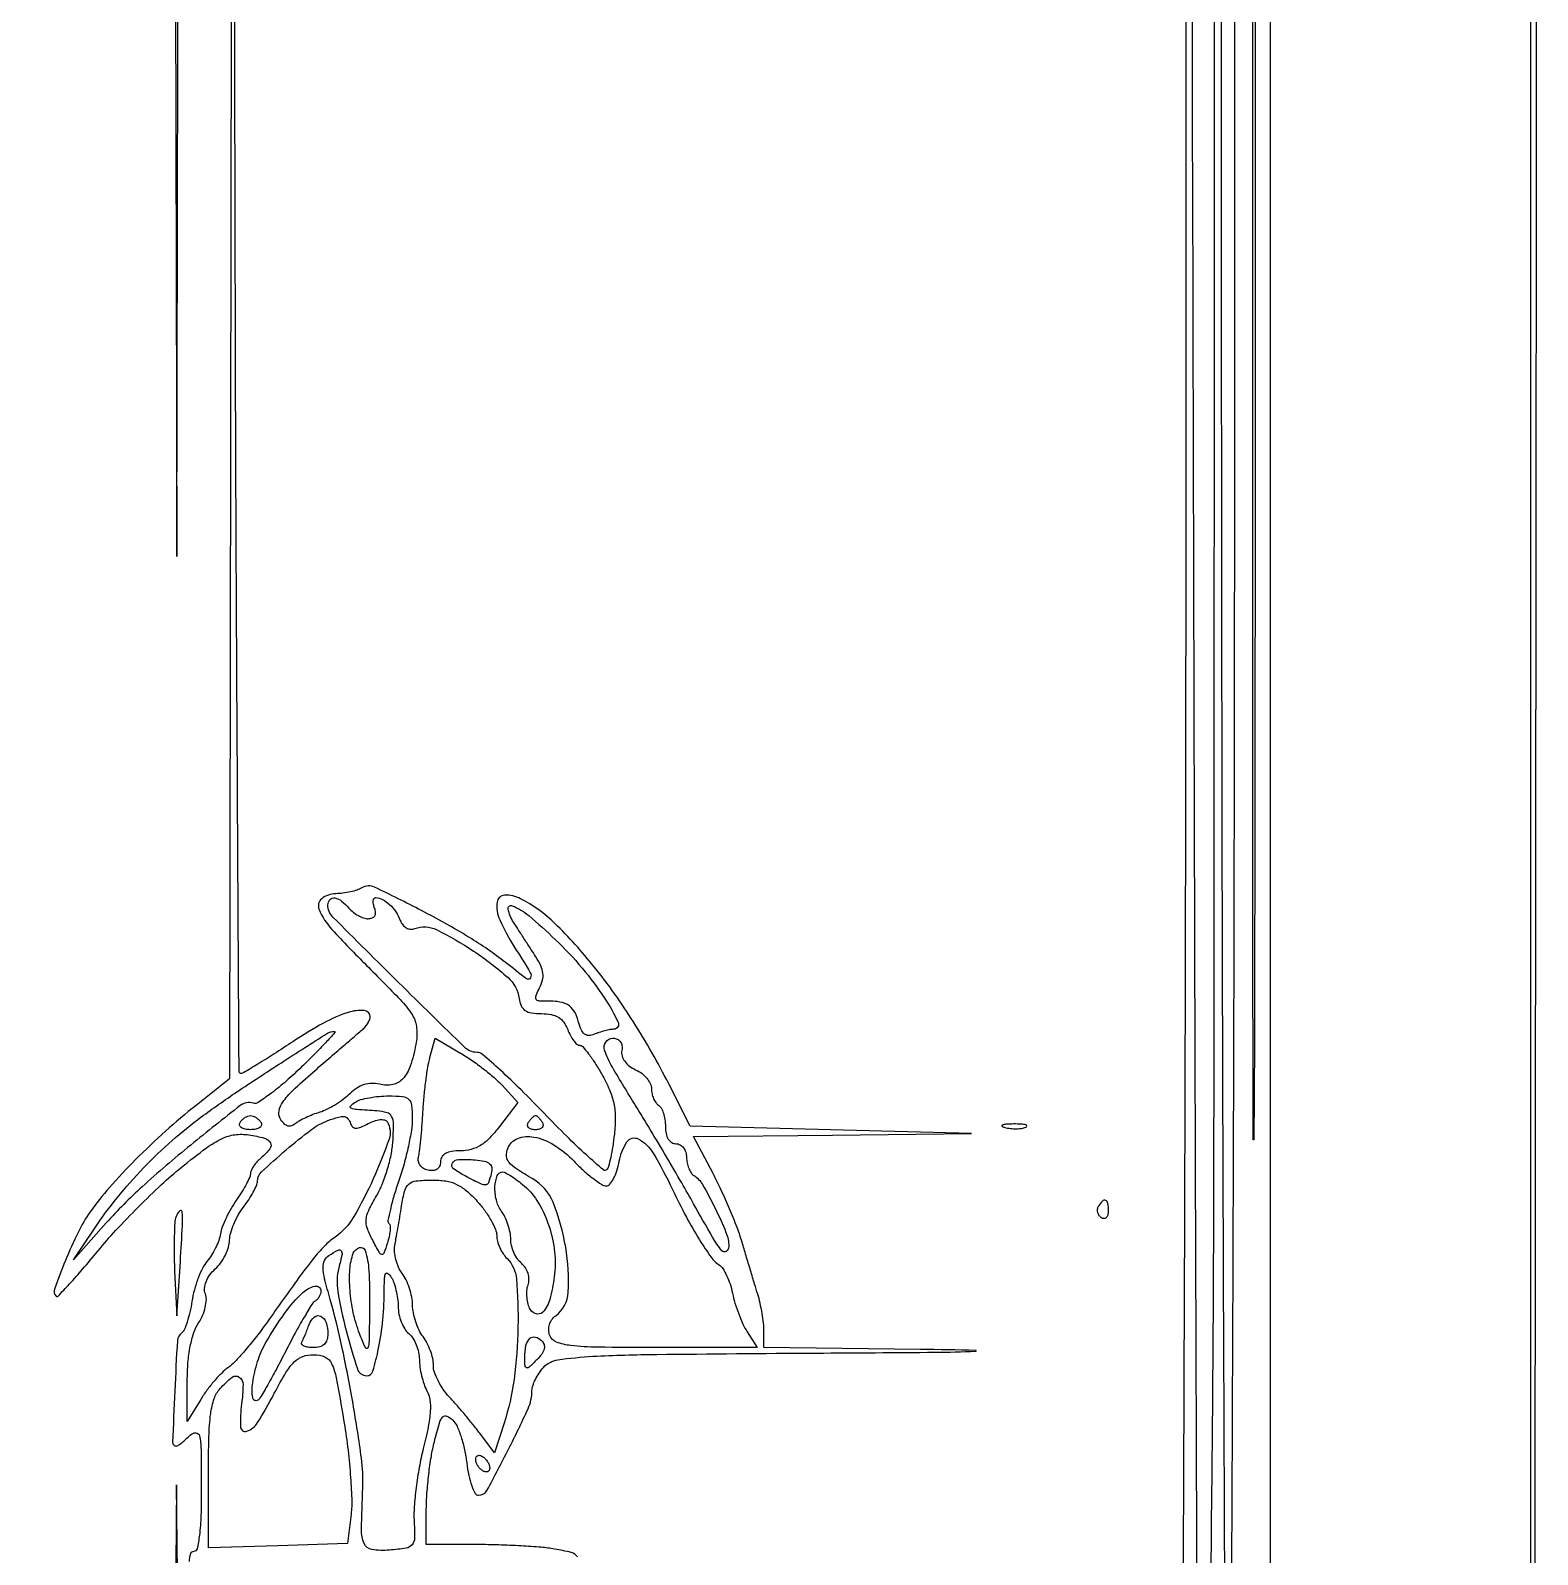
# Model space of a CAD drawing. Header units: inches. Extents: x -279 to 561, y -345 to 342.
# Drawn here: x -214.607 to -213.499, y -305.622 to -304.5 of the extents above; entities that cross this region are included whole.
import ezdxf

# ---------------------------------------------------------------- set-up
doc = ezdxf.new("R2010")
doc.units = ezdxf.units.IN
doc.header["$LTSCALE"] = 0.5
doc.header["$MEASUREMENT"] = 0

msp = doc.modelspace()

# ---------------------------------------------------------------- linework, layer by layer
msp.add_line((-213.5, -305), (-213.4989, -303.4107))
for points in [[(-215.2446, -303.5245), (-213.7368, -303.5245), (-213.7368, -304.6392, -0.000223), (-213.7371, -305.3107, -0.002383), (-213.7387, -305.5837, -0.001447), (-213.7409, -305.7496, -0.66655), (-213.7484, -305.7526, -0.194955), (-213.749, -305.7513, -0.000002), (-213.7501, -305.4288, -0.000179), (-213.7512, -305.0737, -0.000107), (-213.7523, -304.6521), (-213.7549, -303.553), (-215.2446, -303.553)], [(-215.9352, -303.6435), (-215.2188, -303.6435), (-214.5024, -303.6435), (-214.5011, -304.2655), (-214.4998, -304.8875), (-214.4985, -304.2654), (-214.4972, -303.6433), (-214.1563, -303.6447, 0.001064), (-214.0257, -303.645, 0.001794), (-213.9162, -303.6445, 0.000153), (-213.8187, -303.6438, 0.584751), (-213.8178, -303.6422, 0.259143), (-213.8207, -303.6406, 0.000015), (-214.1381, -303.6397, 0.000557), (-214.4888, -303.6392, 0.000335), (-214.9048, -303.6393, 0.000169), (-215.3191, -303.6397, 0.000293), (-215.6637, -303.6405, 0.000043), (-215.9649, -303.6413, 0.960025)], [(-213.7575, -303.5556), (-213.7575, -304.6418, -0.000347), (-213.7578, -305.0583, -0.000579), (-213.7587, -305.409, -0.000014), (-213.7599, -305.7264, -0.413114)], [(-214.2049, -305.6234, 0.172855), (-214.2097, -305.6201, 0.023481), (-214.2218, -305.6176, 0.020037), (-214.2317, -305.6163, 0.006596), (-214.2465, -305.6153, 0.006558), (-214.2629, -305.6146, 0.007384), (-214.2787, -305.6143), (-214.3162, -305.6142), (-214.3162, -305.5881, -0.018136), (-214.3157, -305.5764, -0.011435), (-214.3144, -305.5627, -0.011479), (-214.3125, -305.5494, -0.020624), (-214.3103, -305.5386, -0.009009), (-214.3066, -305.5251, -0.106905), (-214.3041, -305.5204, -0.335901), (-214.3011, -305.5198, -0.088037), (-214.2968, -305.5228, -0.090642), (-214.2936, -305.5273, -0.026759), (-214.2906, -305.5352, -0.025905), (-214.288, -305.5446, -0.025247), (-214.2865, -305.5542, 0.023446), (-214.285, -305.5634, 0.036101), (-214.2828, -305.571, 0.040287), (-214.2803, -305.5766, 0.271218), (-214.2778, -305.578, 0.275057), (-214.2716, -305.5744, 0.006716), (-214.2557, -305.5441, 0.01098), (-214.2414, -305.5144, 0.108344), (-214.2385, -305.5009, -0.085244), (-214.2379, -305.4974, -0.033598), (-214.236, -305.4929, -0.032042), (-214.2333, -305.4882, -0.034589), (-214.23, -305.484, -0.174222), (-214.2194, -305.4784, -0.023053), (-214.1937, -305.4758, -0.010743), (-214.1467, -305.4744, -0.000977), (-214.0296, -305.4734, 0.000438), (-213.9422, -305.4728, 0.006752), (-213.9121, -305.4721, 0.971195), (-213.9121, -305.4715, 0.002623), (-213.9528, -305.4707), (-214.0679, -305.4692), (-214.0679, -305.4572, 0.028248), (-214.0682, -305.4515, 0.013583), (-214.0692, -305.4442, 0.013421), (-214.0707, -305.4367, 0.018696), (-214.0724, -305.4301, -0.000609), (-214.0747, -305.4227, -0.000246), (-214.0777, -305.4127, -0.000243), (-214.081, -305.4018, -0.000308), (-214.084, -305.3918, 0.018527), (-214.0876, -305.381, 0.009043), (-214.0931, -305.3674, 0.008957), (-214.0993, -305.3535, 0.012815), (-214.1053, -305.3414), (-214.1197, -305.3142), (-214.0175, -305.3131), (-213.9153, -305.312), (-214.0187, -305.3092), (-214.1221, -305.3065), (-214.1379, -305.2754, 0.023649), (-214.1638, -305.2298, 0.027659), (-214.1927, -305.1893, 0.030189), (-214.2216, -305.1574, 0.075925), (-214.2469, -305.1392, 0.126254), (-214.2586, -305.1365, 0.368566), (-214.2642, -305.1417, 0.140487), (-214.2622, -305.1548, 0.033217), (-214.2515, -305.1746, -0.004268), (-214.2397, -305.1936, -0.2708), (-214.2396, -305.1974, -0.452524), (-214.2424, -305.198, -0.006139), (-214.258, -305.1861, 0.030034), (-214.2849, -305.1674, 0.016729), (-214.3197, -305.1479, 0.00865), (-214.3543, -305.1307, 0.254633), (-214.3637, -305.1312, -0.059758), (-214.3671, -305.1328, -0.02366), (-214.372, -305.1341, -0.023011), (-214.3775, -305.1351, -0.026719), (-214.3828, -305.1355, 0.164415), (-214.3931, -305.1392, 0.337827), (-214.3951, -305.1471, 0.084471), (-214.3856, -305.1618, 0.011511), (-214.3601, -305.1883, -0.005088), (-214.3354, -305.2134, -0.052819), (-214.3264, -305.2249, -0.119208), (-214.3233, -305.2343, -0.066933), (-214.3239, -305.2464, -0.033343), (-214.328, -305.2623, -0.105621), (-214.3335, -305.2717, -0.160002), (-214.3409, -305.2759, -0.111232), (-214.3506, -305.2757, 0.065866), (-214.3564, -305.275, 0.072443), (-214.362, -305.2759, 0.068664), (-214.3674, -305.2785, 0.051226), (-214.3725, -305.2826, -0.0349), (-214.3771, -305.2867, -0.023008), (-214.383, -305.2907, -0.02317), (-214.3892, -305.2941, -0.040845), (-214.3945, -305.2963, 0.019291), (-214.3996, -305.298, 0.016123), (-214.4049, -305.3003, 0.016426), (-214.4096, -305.3027, 0.042096), (-214.4127, -305.3048, -0.099431), (-214.4157, -305.3063, -0.156293), (-214.4185, -305.3062, -0.12589), (-214.4211, -305.3044, -0.054202), (-214.4237, -305.3009, -0.179598), (-214.4245, -305.2952, -0.104112), (-214.4218, -305.2888, -0.049172), (-214.4144, -305.2803, -0.009924), (-214.3995, -305.2668, -0.000939), (-214.3879, -305.2566, -0.001169), (-214.3771, -305.2473, -0.000947), (-214.368, -305.2395, -0.008905), (-214.364, -305.2362, 0.042379), (-214.3615, -305.2339, 0.040256), (-214.3594, -305.2311, 0.042961), (-214.358, -305.2284, 0.099715), (-214.3575, -305.2261, 0.395094), (-214.362, -305.2214, 0.094535), (-214.3737, -305.2228, 0.048326), (-214.3918, -305.2307, 0.020565), (-214.4144, -305.2444, -0.003892), (-214.4281, -305.2533, -0.005913), (-214.4401, -305.2608, -0.002466), (-214.4504, -305.2671, -0.135221), (-214.4526, -305.2677, -0.412513), (-214.4539, -305.2664, -0.000016), (-214.4552, -305.0379, -0.000633), (-214.4564, -304.7853, -0.000379), (-214.4571, -304.4853)], [(-214.6898, -305.1703, -0.000013), (-214.6892, -305.3419, -0.000574)], [(-214.4597, -304.4873), (-214.461, -305.2716), (-214.4856, -305.2912, 0.015205), (-214.508, -305.3102, 0.013782), (-214.53, -305.3311, 0.014341), (-214.5493, -305.3517, 0.027465), (-214.5634, -305.3695, 0.039412), (-214.5723, -305.3846, 0.018251), (-214.5817, -305.4054, 0.009646), (-214.5897, -305.4263, 0.290595), (-214.5885, -305.4316, 0.421631), (-214.5871, -305.4316, 0.003556), (-214.5787, -305.4226, 0.009435), (-214.569, -305.4117, 0.00562), (-214.5578, -305.3984, -0.01523), (-214.5445, -305.3831, -0.009509), (-214.5279, -305.3659, -0.00954), (-214.511, -305.3495, -0.017078), (-214.4964, -305.3368, -0.009933), (-214.4779, -305.3225, -0.047508), (-214.4664, -305.3156, -0.080452), (-214.4571, -305.3128, -0.069723), (-214.4468, -305.3129, -0.027934), (-214.4352, -305.3153, -0.207206), (-214.4309, -305.3187, -0.300403), (-214.4313, -305.3232, -0.05082), (-214.4377, -305.3298, 0.034858), (-214.4407, -305.3326, 0.036036), (-214.4432, -305.3358, 0.038552), (-214.4449, -305.3388, 0.110568), (-214.4455, -305.3412, -0.104816), (-214.4461, -305.344, -0.017037), (-214.4485, -305.349, -0.018141), (-214.4518, -305.3548, -0.015086), (-214.4558, -305.3607, 0.02382), (-214.4598, -305.367, 0.020175), (-214.4635, -305.3741, 0.020656), (-214.4663, -305.3807, 0.05224), (-214.4677, -305.3858, -0.048183), (-214.4689, -305.3906, -0.027049), (-214.4712, -305.3961, -0.026763), (-214.4742, -305.4015, -0.039114), (-214.4774, -305.4058, 0.063515), (-214.4807, -305.4108, 0.02512), (-214.484, -305.4183, 0.024373), (-214.4868, -305.4269, 0.028023), (-214.4886, -305.4354, -0.017893), (-214.4901, -305.4434, -0.022848), (-214.4921, -305.4506, -0.021654), (-214.4942, -305.4563, -0.145586), (-214.4961, -305.4586, 0.233909), (-214.4993, -305.4641, 0.003584), (-214.5012, -305.5013, 0.00295), (-214.5028, -305.539, 0.424342), (-214.5, -305.5418, 0.157005), (-214.4988, -305.5414, 0.012744), (-214.4961, -305.5394, 0.016167), (-214.4931, -305.5368, 0.011708), (-214.4898, -305.5337, -0.206611), (-214.4857, -305.5321, -0.346631), (-214.483, -305.5343, -0.048289), (-214.4819, -305.5443, -0.003382), (-214.4817, -305.5725, -0.008245), (-214.482, -305.5928, -0.021724), (-214.4831, -305.6074, -0.022968), (-214.4848, -305.6174, -0.353478), (-214.4873, -305.6194, 0.326472), (-214.4897, -305.6211, 0.058467), (-214.4907, -305.6267, 0.035702)]]:
    msp.add_lwpolyline(points, format="xyb")
msp.add_lwpolyline([(-213.5041, -304.6108), (-213.5041, -305.8056), (-213.5998, -305.8056), (-213.6954, -305.8056), (-213.6954, -304.6108), (-213.6954, -303.4159), (-213.5998, -303.4159), (-213.5041, -303.4159)], close=True)
for points in [[(-213.7217, -304.6198, -0.000342), (-213.7221, -305.0777, -0.000611), (-213.7232, -305.454, -0.000039), (-213.7246, -305.7871, -0.813411), (-213.7265, -305.7875, -0.10071), (-213.7283, -305.7787, -0.000038), (-213.7297, -305.4486, -0.000606), (-213.7308, -305.0819, -0.000369), (-213.7313, -304.6483), (-213.7317, -303.5193), (-213.9605, -303.5193, 0.00003), (-214.109, -303.5193, 0.000002), (-214.4986, -303.5193, 0.000003), (-214.9634, -303.5193, 0.000003), (-215.4709, -303.5193), (-216.7524, -303.5193), (-216.7524, -303.4805), (-216.7524, -303.4418), (-215.2369, -303.4418), (-213.7213, -303.4418)], [(-213.7071, -305.2431, -0.002227), (-213.7076, -305.3164, -0.993402), (-213.708, -305.3164, -0.000451), (-213.7083, -305.0687, -0.00009), (-213.7084, -304.6263, -0.00009), (-213.7083, -304.1839, -0.000451), (-213.708, -303.9362, -0.993402), (-213.7076, -303.9362, -0.002227), (-213.7071, -304.0095, -0.000341), (-213.7067, -304.2903, -0.0002), (-213.7065, -304.6263, -0.0002), (-213.7067, -304.9623, -0.000341)], [(-214.3731, -305.1461, 0.051565), (-214.37, -305.1491, 0.042397), (-214.3662, -305.1516, 0.044089), (-214.3623, -305.1533, 0.081748), (-214.3589, -305.1539, 0.091968), (-214.356, -305.1533, 0.1663), (-214.3541, -305.1518, 0.153632), (-214.3535, -305.1493, 0.075502), (-214.3542, -305.1461, -0.040104), (-214.3551, -305.1432, -0.075671), (-214.3552, -305.1407, -0.125438), (-214.3547, -305.139, -0.254524), (-214.3535, -305.1384, -0.11483), (-214.3484, -305.1397, -0.066164), (-214.3432, -305.1434, -0.060147), (-214.3386, -305.1488, -0.058634), (-214.3354, -305.1551, 0.077838), (-214.3335, -305.1584, 0.098556), (-214.3309, -305.1607, 0.108392), (-214.3278, -305.1616, 0.112548), (-214.3246, -305.1612, -0.208897), (-214.3088, -305.1619, -0.033068), (-214.2814, -305.1777, -0.033986), (-214.2561, -305.1972, -0.177815), (-214.2479, -305.2125, 0.070715), (-214.2464, -305.2179, 0.137938), (-214.2435, -305.2213, 0.112163), (-214.2388, -305.2232, 0.03799), (-214.2314, -305.2237, -0.045781), (-214.2243, -305.2244, -0.090556), (-214.219, -305.2264, -0.100746), (-214.2151, -305.23, -0.067352), (-214.2122, -305.2354, 0.030965), (-214.2102, -305.2398, 0.04075), (-214.2078, -305.2436, 0.045992), (-214.2055, -305.2462, 0.188252), (-214.2035, -305.247, -0.214298), (-214.2012, -305.248, -0.017711), (-214.1969, -305.2532, -0.021206), (-214.1921, -305.2601, -0.014675), (-214.1872, -305.2682, -0.026996), (-214.1815, -305.2797, -0.049141), (-214.1783, -305.2898, -0.05029), (-214.1772, -305.3001, -0.029738), (-214.1779, -305.3124, -0.011117), (-214.1791, -305.3215, -0.014879), (-214.1806, -305.3296, -0.012019), (-214.1822, -305.3362, -0.131019), (-214.1836, -305.3386, -0.394018), (-214.186, -305.3387, -0.004989), (-214.1984, -305.3277, -0.011247), (-214.2129, -305.3139, -0.006751), (-214.2296, -305.297, 0.007036), (-214.2465, -305.2798, 0.010522), (-214.2617, -305.2653, 0.005809), (-214.2749, -305.2537, 0.180532), (-214.2789, -305.2522, -0.195219), (-214.288, -305.2485, -0.002157), (-214.3366, -305.2008, -0.002135), (-214.3849, -305.1527, -0.198147), (-214.3886, -305.1437, -0.188649), (-214.3871, -305.1398, -0.250304), (-214.3836, -305.1386, -0.127453), (-214.3785, -305.1409, -0.053776)], [(-214.2214, -305.1691, -0.026466), (-214.2016, -305.1902, -0.030654), (-214.1851, -305.2123, -0.034935), (-214.1751, -305.2301, -0.537118), (-214.1781, -305.2352, 0.037252), (-214.1811, -305.2355, 0.015952), (-214.1849, -305.2364, 0.015681), (-214.189, -305.2376, 0.019929), (-214.1927, -305.2389, -0.095851), (-214.1968, -305.2398, -0.178152), (-214.1999, -305.2387, -0.12292), (-214.2024, -305.2353, -0.035898), (-214.2044, -305.2292, 0.076131), (-214.2076, -305.2217, 0.133858), (-214.2124, -305.2171, 0.100148), (-214.22, -305.2149, 0.030942), (-214.232, -305.2145, -0.115758), (-214.2346, -305.214, -0.268885), (-214.2357, -305.2125, -0.123934), (-214.2352, -305.2096, -0.022905), (-214.2329, -305.2047, 0.061813), (-214.2308, -305.1992, 0.091253), (-214.2304, -305.194, 0.078444), (-214.232, -305.1886, 0.035189), (-214.2356, -305.182, 0.000014), (-214.2393, -305.1762, 0.000008), (-214.2438, -305.1693, 0.000008), (-214.2483, -305.1623, 0.000014), (-214.2521, -305.1565, -0.092429), (-214.256, -305.1468, -0.602093), (-214.253, -305.1443, -0.078209), (-214.2409, -305.1516, -0.014353)], [(-214.4093, -305.2642, -0.012604), (-214.4206, -305.2745, -0.018645), (-214.4311, -305.2829, -0.014153), (-214.44, -305.2891, -0.225206), (-214.4435, -305.2896, 0.245867), (-214.453, -305.2913, 0.00583), (-214.4895, -305.3204, 0.013386), (-214.5253, -305.3511, 0.026325), (-214.5516, -305.3777), (-214.5757, -305.4048), (-214.5601, -305.3815, -0.023144), (-214.5435, -305.3591, -0.020176), (-214.5242, -305.3372, -0.020209), (-214.5032, -305.3171, -0.023468), (-214.4817, -305.2997, -0.009724), (-214.4556, -305.2813, -0.005271), (-214.4228, -305.2598, -0.001359), (-214.389, -305.2381, -0.153108), (-214.3839, -305.2368, -0.632256), (-214.3835, -305.2377, -0.00523), (-214.3901, -305.2449, -0.009707), (-214.3986, -305.2537, -0.005354)], [(-214.2605, -305.2764), (-214.2489, -305.289), (-214.2624, -305.3068, -0.029197), (-214.2696, -305.3152, -0.061074), (-214.2763, -305.3206, -0.074026), (-214.2832, -305.3236, -0.065815), (-214.2909, -305.3246, 0.035539), (-214.2976, -305.3251, 0.089665), (-214.3021, -305.3266, 0.13383), (-214.3048, -305.3292, 0.135531), (-214.3058, -305.3327, -0.096982), (-214.3064, -305.3359, -0.147726), (-214.3082, -305.3382, -0.132618), (-214.3111, -305.3391, -0.071452), (-214.3149, -305.3389, -0.082061), (-214.3182, -305.3376, -0.09512), (-214.3207, -305.3353, -0.104585), (-214.322, -305.3324, -0.121033), (-214.322, -305.3294, 0.032176), (-214.3212, -305.3251, 0.005415), (-214.3202, -305.3166, 0.005905), (-214.3194, -305.3066, 0.005215), (-214.3187, -305.2961, -0.009742), (-214.3179, -305.2852, -0.008297), (-214.3166, -305.2737, -0.008385), (-214.3151, -305.2632, -0.023323), (-214.3135, -305.256), (-214.3098, -305.2417), (-214.291, -305.2528, -0.01882), (-214.2829, -305.2579, -0.013313), (-214.2743, -305.2643, -0.013463), (-214.2663, -305.2708, -0.027486)], [(-214.1724, -305.2508, 0.112881), (-214.1722, -305.2548, 0.084726), (-214.1702, -305.2588, 0.074417), (-214.1668, -305.2623, 0.059158), (-214.1623, -305.265, -0.058214), (-214.1578, -305.2676, -0.056726), (-214.1541, -305.2712, -0.061683), (-214.1515, -305.2752, -0.112549), (-214.1506, -305.2789, 0.053004), (-214.1502, -305.2826, 0.048753), (-214.1491, -305.2861, 0.052076), (-214.1474, -305.2891, 0.100948), (-214.1455, -305.291, -0.130646), (-214.1435, -305.2931, -0.045439), (-214.1418, -305.2969, -0.041396), (-214.1407, -305.3017, -0.037634), (-214.1403, -305.3068, 0.049343), (-214.1398, -305.312, 0.088683), (-214.1382, -305.316, 0.117066), (-214.1357, -305.3185, 0.1393), (-214.1325, -305.3194, -0.128528), (-214.1296, -305.3202, -0.100726), (-214.127, -305.3224, -0.089148), (-214.1254, -305.3256, -0.075715), (-214.1248, -305.3294, 0.047516), (-214.1244, -305.3335, 0.046599), (-214.1232, -305.3375, 0.050494), (-214.1215, -305.3408, 0.110251), (-214.1195, -305.3427, -0.12397), (-214.1131, -305.3494, -0.016507), (-214.1038, -305.3667, -0.01792), (-214.0958, -305.3846, -0.096842), (-214.0937, -305.3951, -0.252846), (-214.0956, -305.3986, -0.382857), (-214.0988, -305.3981, -0.041027), (-214.1057, -305.3881, -0.004346), (-214.1196, -305.3636, 0.004485), (-214.1283, -305.3483, 0.002198), (-214.1396, -305.329, 0.00218), (-214.1515, -305.309, 0.003165), (-214.1623, -305.2914, -0.005415), (-214.1793, -305.2632, -0.052739), (-214.1851, -305.2506, -0.240416), (-214.1842, -305.2446, -0.241999), (-214.1789, -305.2418, -0.105881), (-214.1758, -305.2425, -0.132297), (-214.1735, -305.2443, -0.120088), (-214.1723, -305.2472, -0.078121)], [(-214.3265, -305.301, -0.039653), (-214.3272, -305.3094, -0.013904), (-214.3294, -305.3213, -0.013705), (-214.3326, -305.3343, -0.015603), (-214.3364, -305.3466, 0.010254), (-214.34, -305.3578, 0.01568), (-214.3426, -305.3677, 0.010186), (-214.3444, -305.3759, 0.247975), (-214.3437, -305.3781, -0.18241), (-214.3429, -305.3798, -0.034732), (-214.3429, -305.3834, -0.032978), (-214.3436, -305.3877, -0.025077), (-214.3448, -305.3924, -0.011761), (-214.3474, -305.3999, -0.375737), (-214.349, -305.4008, -0.214678), (-214.3508, -305.3994, -0.005264), (-214.3559, -305.3899, -0.034793), (-214.3597, -305.3813, -0.110832), (-214.3605, -305.3751, -0.090402), (-214.3586, -305.3685, -0.018602), (-214.3528, -305.3577, 0.0379), (-214.3486, -305.3493, 0.022329), (-214.3449, -305.3386, 0.022256), (-214.3421, -305.3276, 0.03516), (-214.3408, -305.3179, 0.013789), (-214.3403, -305.305, 0.12069), (-214.3417, -305.2994, 0.208307), (-214.3451, -305.2966, 0.054013), (-214.3524, -305.2953, -0.003628), (-214.3672, -305.2943, -0.078104), (-214.3715, -305.2933, -0.526261), (-214.3719, -305.2917, -0.063231), (-214.3684, -305.2888, -0.072034), (-214.3645, -305.287, -0.023174), (-214.3582, -305.2856, -0.022573), (-214.351, -305.2846, -0.02347), (-214.3438, -305.2842, -0.023887), (-214.3336, -305.2847, -0.169931), (-214.3291, -305.2868, -0.176202), (-214.327, -305.2911, -0.026087)], [(-214.3719, -305.3046, 0.130398), (-214.3704, -305.307, 0.184929), (-214.368, -305.308, 0.099107), (-214.3644, -305.3072, 0.023801), (-214.3589, -305.3046, -0.039538), (-214.3545, -305.3027, -0.056768), (-214.3503, -305.3017, -0.072588), (-214.3469, -305.3019, -0.211542), (-214.3451, -305.3031, -0.224973), (-214.3436, -305.316, -0.022817), (-214.3552, -305.3452, -0.027435), (-214.3699, -305.3736, -0.107218), (-214.3833, -305.3881, 0.046145), (-214.3911, -305.3947, 0.025706), (-214.3994, -305.4041, 0.012466), (-214.4113, -305.4198, 0.001817), (-214.4345, -305.4524, -0.01226), (-214.442, -305.4624, -0.01246), (-214.4499, -305.472, -0.012319), (-214.4571, -305.4799, -0.049079), (-214.4621, -305.4842, 0.044214), (-214.4667, -305.4881, 0.018447), (-214.4722, -305.494, 0.01808), (-214.4776, -305.5008, 0.022329), (-214.4821, -305.5075), (-214.492, -305.5237), (-214.492, -305.4938, -0.020396), (-214.4915, -305.4804, -0.027891), (-214.4898, -305.4684, -0.031774), (-214.4872, -305.4584, -0.065224), (-214.4837, -305.4512, 0.044322), (-214.4808, -305.4457, 0.04268), (-214.4788, -305.4397, 0.045827), (-214.478, -305.4341, 0.104245), (-214.4787, -305.4299, -0.10958), (-214.4793, -305.4257, -0.075986), (-214.4782, -305.421, -0.064866), (-214.4756, -305.4161, -0.04707), (-214.4715, -305.4115, 0.050216), (-214.4674, -305.407, 0.039164), (-214.464, -305.4013, 0.040317), (-214.4617, -305.3954, 0.073196), (-214.4609, -305.3903, -0.066124), (-214.4601, -305.385, -0.030835), (-214.4578, -305.3785, -0.029884), (-214.4545, -305.3718, -0.036724), (-214.4506, -305.366, 0.020349), (-214.4468, -305.3606, 0.022407), (-214.4435, -305.355, 0.02253), (-214.4411, -305.3501, 0.096271), (-214.4404, -305.3469, -0.202993), (-214.4374, -305.3402, -0.010376), (-214.4194, -305.324, -0.015904), (-214.4007, -305.309, -0.073005), (-214.3886, -305.3024, -0.016532), (-214.3807, -305.2998, -0.10573), (-214.3765, -305.2995, -0.197134), (-214.3739, -305.301, -0.08453)], [(-214.4377, -305.3039, -0.210115), (-214.4374, -305.3058, -0.178861), (-214.4387, -305.3075, -0.100989), (-214.4415, -305.3087, -0.046386), (-214.4455, -305.3091, -0.046386), (-214.4494, -305.3087, -0.100989), (-214.4523, -305.3075, -0.178861), (-214.4535, -305.3058, -0.210115), (-214.4532, -305.3039, -0.057296), (-214.4517, -305.3019, -0.050113), (-214.4496, -305.3002, -0.052849), (-214.4475, -305.2991, -0.094481), (-214.4455, -305.2987, -0.094481), (-214.4435, -305.2991, -0.052849), (-214.4413, -305.3002, -0.050113), (-214.4393, -305.3019, -0.057296)], [(-214.2308, -305.3039, -0.146489), (-214.2303, -305.3059, -0.191582), (-214.231, -305.3075, -0.134005), (-214.233, -305.3087, -0.063222), (-214.236, -305.3091, -0.063222), (-214.239, -305.3087, -0.134005), (-214.241, -305.3075, -0.191582), (-214.2417, -305.3059, -0.146489), (-214.2412, -305.3039, -0.025622), (-214.2398, -305.3019, -0.032351), (-214.2383, -305.3002, -0.033983), (-214.2369, -305.299, -0.163822), (-214.236, -305.2987, -0.163822), (-214.235, -305.299, -0.033983), (-214.2336, -305.3002, -0.032351), (-214.2322, -305.3019, -0.025622)], [(-213.8906, -305.3075, 0.037336), (-213.8866, -305.3082, 0.029507), (-213.8823, -305.3084, 0.030339), (-213.8782, -305.3081, 0.06278), (-213.8751, -305.3073, 0.31318), (-213.8745, -305.3064, 0.333666), (-213.8752, -305.3055, 0.052471), (-213.8787, -305.305, 0.014395), (-213.8842, -305.3049, 0.012823), (-213.8898, -305.3051, 0.080377), (-213.8925, -305.3057, 0.597527), (-213.8926, -305.3066, 0.087174)], [(-214.2075, -305.3323, 0.016244), (-214.2004, -305.3393, 0.021013), (-214.1933, -305.3451, 0.019295), (-214.1872, -305.3494, 0.144707), (-214.1838, -305.3504, 0.2224), (-214.1812, -305.3492, 0.052395), (-214.1785, -305.3451, 0.044175), (-214.176, -305.3393, 0.031015), (-214.1743, -305.3323, -0.097129), (-214.1686, -305.3181, -0.389152), (-214.1603, -305.3159, -0.138969), (-214.1493, -305.3264, -0.021779), (-214.1351, -305.353, 0.010541), (-214.1249, -305.3734, 0.017061), (-214.1152, -305.3902, 0.017968), (-214.1067, -305.4029, 0.092937), (-214.1006, -305.4087, -0.110807), (-214.098, -305.4113, -0.030917), (-214.0953, -305.4164, -0.029585), (-214.0928, -305.4226, -0.027252), (-214.091, -305.4294, 0.02346), (-214.0892, -305.4366, 0.016484), (-214.0864, -305.4446, 0.016677), (-214.0833, -305.4521, 0.033149), (-214.0802, -305.4578), (-214.0728, -305.4694), (-214.1474, -305.4694, -0.003115), (-214.1903, -305.4691, -0.025346), (-214.2099, -305.4679, -0.061881), (-214.2205, -305.4653, -0.21402), (-214.2254, -305.4605, -0.081013), (-214.2262, -305.4565, -0.082994), (-214.2257, -305.4525, -0.082846), (-214.2239, -305.4488, -0.080332), (-214.221, -305.4459, 0.226148), (-214.2118, -305.4287, 0.054101), (-214.2137, -305.3955, 0.053969), (-214.223, -305.3625, 0.168212), (-214.2379, -305.3453, -0.012863), (-214.2499, -305.3379, -0.077865), (-214.2554, -305.3331, -0.157951), (-214.2572, -305.3285, -0.106946), (-214.2563, -305.3229, -0.21243), (-214.249, -305.3156, -0.140628), (-214.237, -305.3145, -0.094219), (-214.2221, -305.3204, -0.058445)], [(-214.2684, -305.3414, -0.022443), (-214.2705, -305.3482, -0.286087), (-214.2725, -305.3497, -0.143358), (-214.2757, -305.3492, -0.005073), (-214.287, -305.3435, -0.03936), (-214.2961, -305.3378, -0.378901), (-214.297, -305.3337, -0.260556), (-214.2926, -305.3311, -0.027726), (-214.2802, -305.3313, -0.032218), (-214.2734, -305.3322, -0.127773), (-214.2697, -305.3341, -0.191558), (-214.2681, -305.337, -0.0898)], [(-214.2455, -305.3493, -0.084091), (-214.2348, -305.3612, -0.054647), (-214.2267, -305.3779, -0.052643), (-214.2221, -305.3967, -0.061622), (-214.2219, -305.4151, -0.029635), (-214.2248, -305.4319, -0.092465), (-214.2295, -305.4423, -0.283104), (-214.2347, -305.4447, -0.236103), (-214.2398, -305.4412, -0.064641), (-214.2413, -305.4374, -0.040978), (-214.2421, -305.4326, -0.040639), (-214.2422, -305.4277, -0.058327), (-214.2414, -305.4235, 0.081843), (-214.2407, -305.4193, 0.06876), (-214.2414, -305.4148, 0.068228), (-214.2433, -305.4107, 0.078074), (-214.2462, -305.4074, -0.071163), (-214.2492, -305.4041, -0.044602), (-214.2518, -305.3995, -0.043933), (-214.2535, -305.3944, -0.060071), (-214.2541, -305.3896, 0.050546), (-214.2546, -305.3846, 0.030617), (-214.2562, -305.3788, 0.030461), (-214.2584, -305.3732, 0.046314), (-214.2611, -305.3687, -0.100623), (-214.2647, -305.3608, -0.068037), (-214.2657, -305.3509, -0.082956), (-214.264, -305.3429, -0.318489), (-214.2599, -305.3402, -0.11744), (-214.2581, -305.3407, -0.014013), (-214.2543, -305.3429, -0.016092), (-214.25, -305.3458, -0.012571)], [(-214.2787, -305.3618, -0.026266), (-214.2732, -305.3686, -0.027701), (-214.2686, -305.3758, -0.02876), (-214.2654, -305.3824, -0.100246), (-214.2644, -305.387, 0.067252), (-214.2639, -305.3911, 0.039062), (-214.2622, -305.3958, 0.038308), (-214.2597, -305.4003, 0.051914), (-214.2568, -305.4039, -0.178854), (-214.2499, -305.4189, -0.023883), (-214.2488, -305.4542, -0.028297), (-214.2517, -305.4928, -0.045249), (-214.259, -305.5249), (-214.266, -305.5469), (-214.2769, -305.5324, 0.008515), (-214.2819, -305.526, 0.005255), (-214.2879, -305.5186, 0.005269), (-214.2941, -305.5114, 0.009419), (-214.2993, -305.5056, -0.039222), (-214.3038, -305.5001, -0.034247), (-214.3076, -305.4937, -0.035791), (-214.3102, -305.4874, -0.080307), (-214.311, -305.4824, 0.055354), (-214.3115, -305.4774, 0.031432), (-214.3132, -305.4717, 0.031016), (-214.3157, -305.466, 0.044193), (-214.3186, -305.4613, -0.050689), (-214.3215, -305.4565, -0.030816), (-214.324, -305.4504, -0.030668), (-214.3257, -305.4439, -0.046706), (-214.3263, -305.4381, 0.045837), (-214.3269, -305.4323, 0.030182), (-214.3286, -305.4258, 0.030345), (-214.3311, -305.4196, 0.050285), (-214.334, -305.4148, -0.053628), (-214.3367, -305.4102, -0.040565), (-214.3386, -305.4047, -0.04152), (-214.3396, -305.3991, -0.071542), (-214.3394, -305.3944, 0.00369), (-214.3385, -305.3892, 0.001274), (-214.3371, -305.3816, 0.001266), (-214.3357, -305.3732, 0.001469), (-214.3344, -305.3652, -0.024033), (-214.3321, -305.3539, -0.153283), (-214.329, -305.3491, -0.152165), (-214.3237, -305.3468, -0.02358), (-214.3121, -305.3461, -0.039611), (-214.3019, -305.3468, -0.07247), (-214.2939, -305.3493, -0.068534), (-214.2867, -305.354, -0.032047)], [(-213.822, -305.3656, 0.108373), (-213.8227, -305.3677, 0.099685), (-213.8225, -305.37, 0.095498), (-213.8215, -305.3721, 0.090427), (-213.8197, -305.3737, 0.136093), (-213.8177, -305.3742, 0.190788), (-213.816, -305.3736, 0.140899), (-213.8148, -305.3717, 0.067432), (-213.8144, -305.3689, 0.039415), (-213.8149, -305.3633, 0.25701), (-213.8165, -305.3611, 0.315493), (-213.8189, -305.3616, 0.050477)], [(-214.5002, -305.373, 0.076239), (-214.5012, -305.3774, 0.008891), (-214.5016, -305.3876, 0.010507), (-214.5017, -305.3999, 0.008411), (-214.5013, -305.4131), (-214.4996, -305.4461), (-214.4971, -305.406, 0.002925), (-214.4956, -305.3796, 0.036014), (-214.4958, -305.3695, 0.634136), (-214.4976, -305.3689, 0.105797)], [(-214.3806, -305.4108, 0.102407), (-214.3813, -305.428, 0.022765), (-214.3752, -305.4569, 0.016091), (-214.3669, -305.4851, 0.323941), (-214.3601, -305.4901, 0.331904), (-214.3555, -305.4867, 0.022407), (-214.3513, -305.4699, 0.026878), (-214.3482, -305.4488, 0.021733), (-214.3471, -305.426, -0.010907), (-214.3469, -305.418, -0.125717), (-214.346, -305.415, -0.473038), (-214.3444, -305.4148, -0.063004), (-214.342, -305.4177, -0.0587), (-214.3401, -305.4216, -0.02626), (-214.3385, -305.4272, -0.025557), (-214.3373, -305.4333, -0.031549), (-214.3369, -305.439, 0.050078), (-214.3363, -305.4447, 0.041778), (-214.3346, -305.4505, 0.043567), (-214.3321, -305.4556, 0.08292), (-214.3291, -305.4591, -0.078811), (-214.3261, -305.4625, -0.044331), (-214.3236, -305.4673, -0.042888), (-214.3219, -305.4728, -0.053758), (-214.3213, -305.4781, 0.035801), (-214.3209, -305.4837, 0.023248), (-214.3197, -305.4901, 0.023378), (-214.3179, -305.4962, 0.040468), (-214.3158, -305.5011, -0.088888), (-214.3136, -305.5078, -0.049239), (-214.3133, -305.5163, -0.034041), (-214.3148, -305.5277, -0.012398), (-214.3184, -305.5437, 0.016062), (-214.3214, -305.5575, 0.013208), (-214.3237, -305.5724, 0.013418), (-214.3251, -305.5863, 0.034167), (-214.3252, -305.5964, -0.016666), (-214.3248, -305.6094, -0.172295), (-214.3266, -305.6144, -0.182934), (-214.3311, -305.6169, -0.019247), (-214.3433, -305.6184, -0.057141), (-214.3562, -305.618, -0.261412), (-214.3619, -305.6136, -0.1055), (-214.3639, -305.6033, -0.006704), (-214.3629, -305.5725, 0.045839), (-214.3639, -305.5507, 0.008403), (-214.3701, -305.5108, 0.009645), (-214.3783, -305.4685, 0.01674), (-214.3869, -305.4339, -0.009291), (-214.391, -305.4187, -0.053167), (-214.3921, -305.4104, -0.115219), (-214.391, -305.4052, -0.144734), (-214.3878, -305.4016, -0.0178), (-214.381, -305.3976, -0.364656), (-214.3789, -305.3981, -0.222577), (-214.3782, -305.4008, -0.008894)], [(-214.3579, -305.4374, -0.001584), (-214.3583, -305.4643, -0.077981), (-214.3592, -305.4695, -0.679857), (-214.3609, -305.4696, -0.014541), (-214.3653, -305.4591, -0.038789), (-214.3699, -305.4437, -0.033571), (-214.3723, -305.4271, -0.035029), (-214.3724, -305.4116, -0.076305), (-214.3699, -305.4, -0.228215), (-214.3654, -305.3958, -0.413089), (-214.3612, -305.3979, -0.064035), (-214.3585, -305.4128, -0.016211)], [(-214.3937, -305.4277, -0.076247), (-214.3941, -305.4298, -0.053263), (-214.395, -305.4319, -0.052941), (-214.3964, -305.4339, -0.072226), (-214.398, -305.4352, 0.11637), (-214.4004, -305.4376, 0.0057), (-214.4061, -305.4471, 0.008988), (-214.4127, -305.4587, 0.006346), (-214.4196, -305.472, -0.004728), (-214.4265, -305.4852, -0.006975), (-214.4328, -305.4967, -0.00357), (-214.4383, -305.5062, -0.122214), (-214.4401, -305.5081, -0.540919), (-214.4439, -305.5063, -0.070074), (-214.4439, -305.4953, -0.043618), (-214.4403, -305.4797, -0.051171), (-214.4342, -305.4657, -0.025677), (-214.4205, -305.4443, -0.049116), (-214.407, -305.4289, -0.135769), (-214.3981, -305.4242, -0.478473)], [(-214.3886, -305.4594, -0.077337), (-214.3893, -305.4637, -0.12722), (-214.3912, -305.4669, -0.121938), (-214.3946, -305.4688, -0.067739), (-214.3992, -305.4694, -0.035052), (-214.4032, -305.4691, -0.071502), (-214.4061, -305.4683, -0.13064), (-214.4077, -305.467, -0.287678), (-214.4078, -305.4655, 0.020715), (-214.4068, -305.4634, 0.005671), (-214.4053, -305.46, 0.005723), (-214.4038, -305.4561, 0.005938), (-214.4023, -305.4523, -0.132467), (-214.3986, -305.4469, -0.303142), (-214.3939, -305.4463, -0.196009), (-214.3899, -305.451, -0.080284)], [(-214.2349, -305.4783, -0.008595), (-214.2405, -305.4838, -0.241507), (-214.2424, -305.4843, -0.341831), (-214.2436, -305.483, -0.014106), (-214.2437, -305.4766, -0.049789), (-214.2429, -305.4679, -0.147661), (-214.2401, -305.4627, -0.25937), (-214.236, -305.4616, -0.139822), (-214.2314, -305.4642, -0.121671), (-214.2296, -305.4671, -0.137425), (-214.2295, -305.4703, -0.096527), (-214.2313, -305.4741, -0.038844)], [(-214.377, -305.5224, -0.011152), (-214.3741, -305.5423, -0.010775), (-214.3721, -305.5626, -0.01075), (-214.3711, -305.5805, -0.038319), (-214.3715, -305.5919), (-214.3741, -305.6136), (-214.4253, -305.6152), (-214.4765, -305.6168), (-214.4765, -305.5629, -0.006544), (-214.4761, -305.5349, -0.027026), (-214.4748, -305.518, -0.046062), (-214.4722, -305.5069, -0.104626), (-214.4679, -305.4996, -0.041416), (-214.459, -305.4912, -0.332766), (-214.4538, -305.4911, -0.248358), (-214.451, -305.4966, -0.028784), (-214.4521, -305.5108, 0.042727), (-214.4529, -305.5276, 0.497348), (-214.4482, -305.5309, 0.178545), (-214.4403, -305.5246, 0.01745), (-214.428, -305.503, -0.013738), (-214.4195, -305.4878, -0.064353), (-214.4133, -305.4799, -0.109619), (-214.4071, -305.4759, -0.085346), (-214.3991, -305.4746, -0.100669), (-214.3908, -305.4763, -0.186332), (-214.3859, -305.481, -0.062102), (-214.3825, -305.4917, -0.004452)], [(-214.2696, -305.558, -0.117858), (-214.27, -305.5597, -0.186277), (-214.2711, -305.5607, -0.154201), (-214.2728, -305.5608, -0.076764), (-214.2748, -305.5599, -0.064269), (-214.2768, -305.5583, -0.051777), (-214.2784, -305.5562, -0.053414), (-214.2796, -305.5538, -0.085235), (-214.2799, -305.5516, -0.117858), (-214.2795, -305.5498, -0.186277), (-214.2784, -305.5488, -0.154201), (-214.2768, -305.5487, -0.076764), (-214.2748, -305.5496, -0.064269), (-214.2728, -305.5512, -0.051777), (-214.2711, -305.5534, -0.053414), (-214.27, -305.5557, -0.085235)]]:
    msp.add_lwpolyline(points, format="xyb", close=True)
msp.add_lwpolyline([(-214.4985, -305.7009), (-214.5, -305.5703), (-214.5012, -305.7183)])
for centre, radius, start, end in [((-1742.0593, -303.9295), 1528.5596, 359.9371855, 359.9598746), ((-922.6803, -304.828), 709.1802, 359.8968608, 359.937197)]:
    msp.add_arc(centre, radius, start, end)

doc.saveas('drawing.dxf')
